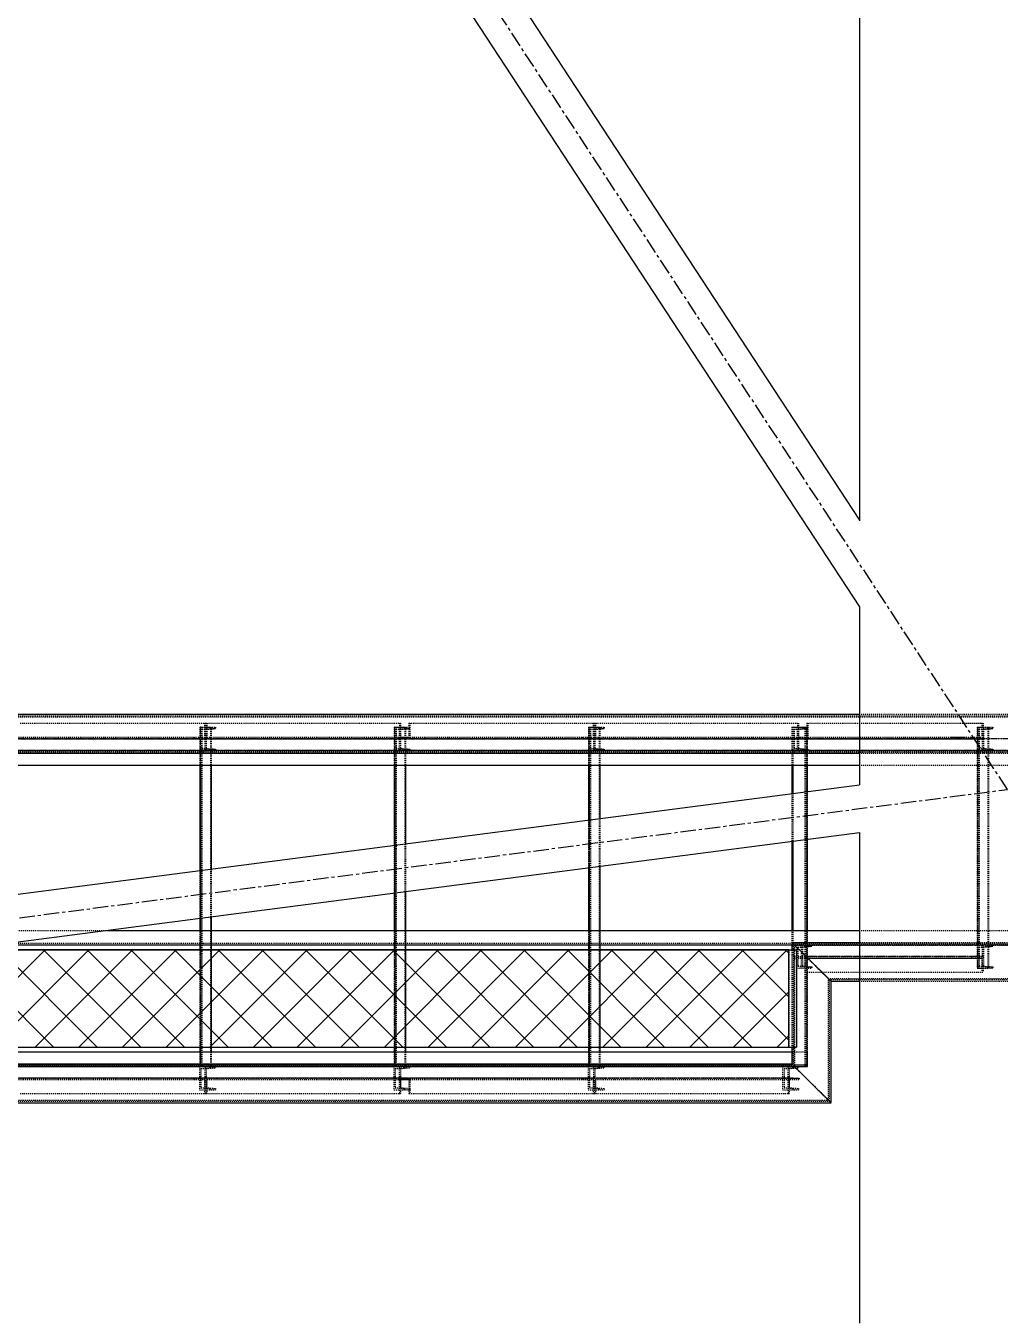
# Model space of a CAD drawing. Header units: millimetres. Extents: x 5143 to 30813, y 232 to 21408.
# Drawn here: x 22395 to 22896, y 3989 to 4653 of the extents above; entities that cross this region are included whole.
import ezdxf

# ---------------------------------------------------------------- set-up
doc = ezdxf.new("R2010")
doc.units = ezdxf.units.MM
doc.header["$LTSCALE"] = 0.25
for name, pattern in [('CENTER', [50.8, 31.75, -6.35, 6.35, -6.35]), ('XKITLINE00', [0]), ('XKITLINE02', [4, 2, -2]), ('XKITLINE03', [6, 3, -1, 1, -1])]:
    doc.linetypes.add(name, pattern=pattern)

msp = doc.modelspace()

# ---------------------------------------------------------------- hatches: boundary and pattern name
h = msp.add_hatch()
h.set_pattern_fill('ANSI37', color=1, scale=5, style=0)
h.set_pattern_definition([(315, (-48965.991, 30534.404), (-11.22532, -11.22532), []), (225, (-48965.991, 30534.404), (-11.22532, 11.22532), [])])
h.paths.add_polyline_path([(21891.71, 4127.77), (21891.71, 4177.77), (22787.51, 4177.77), (22787.51, 4127.77)])

# ---------------------------------------------------------------- linework, layer by layer
at = {"color": 8, "linetype": 'CENTER'}
for p, q in [((22900, 4260.27), (21825, 5900.27)), ((21825, 4120.57), (22900, 4260.27))]:
    msp.add_line(p, q, dxfattribs=at)
at = {"color": 8, "linetype": 'XKITLINE00'}
for p, q in [((22823.8, 5629.8), (22823.8, 4398.37)), ((22398.85, 5047.04), (22823.8, 4398.74)), ((22384.88, 5023.91), (22823.85, 4354.23)), ((22823.8, 4354.3), (22823.8, 4262.55)), ((21848.49, 4135.9), (22823.8, 4262.66)), ((21838.48, 4110.03), (22823.91, 4238.1)), ((22823.8, 4238.09), (22823.8, 3985.69))]:
    msp.add_line(p, q, dxfattribs=at)
at = {"color": 3, "linetype": 'XKITLINE02'}
for p, q in [((21734.92, 4298.11), (22952.56, 4298.11)), ((21735.06, 4297.58), (22952.63, 4297.58)), ((22823.8, 4298.96), (22952.64, 4298.96)), ((22392.09, 4294.26), (22487.57, 4294.26)), ((22484.55, 4292.28), (22490.33, 4292.28)), ((22484.55, 4292.28), (22484.55, 4272.77)), ((22484.83, 4292.28), (22492.63, 4292.28)), ((22484.83, 4292.28), (22484.83, 4280.28)), ((22484.83, 4292.28), (22484.83, 4272.77)), ((22485.28, 4292.28), (22485.28, 4117.78)), ((22485.51, 4292.28), (22485.51, 4117.78)), ((22485.53, 4291.21), (22490.33, 4291.6)), ((22485.53, 4291.21), (22485.53, 4281.34)), ((22485.53, 4291.21), (22487.83, 4291.21)), ((22486.98, 4294.26), (22486.98, 4287.06)), ((22487.13, 4292.28), (22487.13, 4280.28)), ((22487.57, 4294.26), (22487.57, 4286.26)), ((22487.58, 4294.26), (22488.15, 4294.26)), ((22487.58, 4294.26), (22487.58, 4286.26)), ((22487.58, 4294.26), (22587.76, 4294.26)), ((22487.83, 4291.21), (22492.63, 4291.6)), ((22487.83, 4291.21), (22487.83, 4281.34)), ((22488.15, 4294.26), (22488.15, 4287.06)), ((22490.05, 4292.28), (22490.05, 4117.78)), ((22490.07, 4292.28), (22490.07, 4117.78)), ((22490.31, 4292.28), (22490.31, 4117.78)), ((22490.33, 4292.28), (22490.33, 4291.6)), ((22490.33, 4292.28), (22490.33, 4272.77)), ((22490.33, 4291.6), (22492.63, 4291.6)), ((22492.63, 4292.28), (22492.63, 4291.6)), ((22584.53, 4292.28), (22590.31, 4292.28)), ((22584.53, 4292.28), (22584.53, 4272.77)), ((22584.81, 4292.28), (22592.6, 4292.28)), ((22584.81, 4292.28), (22584.81, 4280.28)), ((22584.81, 4292.28), (22584.81, 4272.77)), ((22585.26, 4292.28), (22585.26, 4117.78)), ((22585.48, 4292.28), (22585.48, 4117.78)), ((22585.51, 4291.21), (22590.31, 4291.6)), ((22585.51, 4291.21), (22585.51, 4281.34)), ((22585.51, 4291.21), (22587.81, 4291.21)), ((22587.11, 4292.28), (22587.11, 4280.28)), ((22587.19, 4294.26), (22587.19, 4286.26)), ((22587.76, 4294.26), (22587.76, 4287.06)), ((22587.81, 4291.21), (22592.6, 4291.6)), ((22587.81, 4291.21), (22587.81, 4281.34)), ((22590.03, 4292.28), (22590.03, 4117.78)), ((22590.05, 4292.28), (22590.05, 4117.78)), ((22590.29, 4292.28), (22590.29, 4117.78)), ((22590.31, 4292.28), (22590.31, 4291.6)), ((22590.31, 4292.28), (22590.31, 4272.77)), ((22590.31, 4291.6), (22592.6, 4291.6)), ((22592.04, 4294.26), (22592.04, 4287.06)), ((22592.04, 4294.26), (22592.64, 4294.26)), ((22592.04, 4294.26), (22687.53, 4294.26)), ((22592.6, 4292.28), (22592.6, 4291.6)), ((22592.64, 4294.26), (22592.64, 4286.26)), ((22684.51, 4292.28), (22690.28, 4292.28)), ((22684.51, 4292.28), (22684.51, 4272.77)), ((22684.79, 4292.28), (22684.79, 4272.77)), ((22684.79, 4292.28), (22692.58, 4292.28)), ((22684.79, 4292.28), (22684.79, 4280.28)), ((22685.23, 4292.28), (22685.23, 4117.78)), ((22685.46, 4292.28), (22685.46, 4117.78)), ((22685.49, 4291.21), (22690.28, 4291.6)), ((22685.49, 4291.21), (22685.49, 4281.34)), ((22685.49, 4291.21), (22687.78, 4291.21)), ((22686.94, 4294.26), (22686.94, 4287.06)), ((22687.08, 4292.28), (22687.08, 4280.28)), ((22687.53, 4294.26), (22687.53, 4286.26)), ((22687.54, 4294.26), (22792.45, 4294.26)), ((22687.54, 4294.26), (22687.54, 4286.26)), ((22687.78, 4291.21), (22692.58, 4291.6)), ((22687.78, 4291.21), (22687.78, 4281.34)), ((22688.09, 4294.26), (22688.09, 4287.06)), ((22690.01, 4292.28), (22690.01, 4117.78)), ((22690.02, 4292.28), (22690.02, 4117.78)), ((22690.27, 4292.28), (22690.27, 4117.78)), ((22690.28, 4292.28), (22690.28, 4272.77)), ((22690.28, 4292.28), (22690.28, 4291.6)), ((22690.28, 4291.6), (22692.58, 4291.6)), ((22692.58, 4292.28), (22692.58, 4291.6)), ((22789.09, 4292.28), (22789.09, 4272.77)), ((22789.09, 4292.28), (22797.01, 4292.28)), ((22789.11, 4292.28), (22789.11, 4272.77)), ((22789.49, 4292.28), (22789.49, 4272.77)), ((22789.51, 4292.28), (22797.31, 4292.28)), ((22789.51, 4292.28), (22789.51, 4280.28)), ((22789.51, 4292.28), (22789.51, 4272.77)), ((22790.21, 4291.21), (22795.01, 4291.6)), ((22790.21, 4291.21), (22790.21, 4281.34)), ((22790.21, 4291.21), (22792.51, 4291.21)), ((22791.81, 4292.28), (22791.81, 4280.28)), ((22791.9, 4294.26), (22791.9, 4286.26)), ((22792.45, 4294.26), (22792.45, 4287.06)), ((22792.51, 4291.21), (22797.31, 4291.6)), ((22792.51, 4291.21), (22792.51, 4281.34)), ((22795.01, 4292.28), (22795.01, 4291.6)), ((22795.01, 4291.6), (22797.31, 4291.6)), ((22795.77, 4292.28), (22795.77, 4117.78)), ((22796.13, 4292.28), (22796.13, 4117.78)), ((22796.59, 4292.28), (22796.59, 4117.78)), ((22796.73, 4294.26), (22796.73, 4287.06)), ((22796.73, 4294.26), (22887.49, 4294.26)), ((22797.01, 4292.28), (22797.01, 4272.77)), ((22797.31, 4292.28), (22797.31, 4291.6)), ((22797.34, 4294.26), (22797.34, 4286.26)), ((22877.88, 4294.26), (22886.88, 4294.26)), ((22884.47, 4292.28), (22890.24, 4292.28)), ((22884.47, 4292.28), (22884.47, 4168.28)), ((22884.74, 4292.28), (22892.54, 4292.28)), ((22884.74, 4292.28), (22884.74, 4280.28)), ((22884.74, 4292.28), (22884.74, 4168.28)), ((22885.19, 4292.28), (22885.19, 4168.28)), ((22885.42, 4292.28), (22885.42, 4168.28)), ((22885.44, 4291.21), (22890.24, 4291.6)), ((22885.44, 4291.21), (22885.44, 4281.34)), ((22885.44, 4291.21), (22887.74, 4291.21)), ((22886.88, 4294.26), (22886.88, 4287.06)), ((22887.04, 4292.28), (22887.04, 4280.28)), ((22887.49, 4294.26), (22887.49, 4286.26)), ((22887.74, 4291.21), (22892.54, 4291.6)), ((22887.74, 4291.21), (22887.74, 4281.34)), ((22889.97, 4292.28), (22889.97, 4168.28)), ((22889.98, 4292.28), (22889.98, 4168.28)), ((22890.23, 4292.28), (22890.23, 4168.28)), ((22890.24, 4292.28), (22890.24, 4291.6)), ((22890.24, 4292.28), (22890.24, 4168.28)), ((22890.24, 4291.6), (22892.54, 4291.6)), ((22892.54, 4292.28), (22892.54, 4291.6)), ((22386.75, 4287.06), (22486.98, 4287.06)), ((22386.75, 4286.26), (22487.57, 4286.26)), ((22481.64, 4287.06), (22481.64, 4286.26)), ((22487.58, 4286.26), (22493.26, 4286.26)), ((22487.58, 4286.26), (22592.87, 4286.26)), ((22488.15, 4287.06), (22493.26, 4287.06)), ((22488.15, 4287.06), (22592.87, 4287.06)), ((22493.26, 4287.06), (22493.26, 4286.26)), ((22586.7, 4287.06), (22586.7, 4286.26)), ((22586.7, 4287.06), (22592.04, 4287.06)), ((22586.7, 4287.06), (22686.94, 4287.06)), ((22586.7, 4286.26), (22592.64, 4286.26)), ((22586.7, 4286.26), (22687.53, 4286.26)), ((22592.87, 4287.06), (22592.87, 4286.26)), ((22681.6, 4287.06), (22681.6, 4286.26)), ((22687.54, 4286.26), (22797.44, 4286.26)), ((22688.09, 4287.06), (22797.44, 4287.06)), ((22693.08, 4287.06), (22693.08, 4286.26)), ((22791.28, 4287.06), (22791.28, 4286.26)), ((22791.28, 4287.06), (22877.88, 4287.06)), ((22791.28, 4286.26), (22883.77, 4286.26)), ((22797.44, 4287.06), (22797.44, 4286.26)), ((22870.83, 4287.06), (22886.88, 4287.06)), ((22877.88, 4286.26), (22887.49, 4286.26)), ((22881.42, 4287.06), (22881.42, 4286.26)), ((21734.92, 4279.81), (22952.56, 4279.81)), ((21735, 4280.27), (22952.32, 4280.27)), ((21735.03, 4279.42), (22952.29, 4279.42)), ((21735.06, 4280.34), (22952.63, 4280.34)), ((22484.83, 4280.28), (22492.63, 4280.28)), ((22485.53, 4281.34), (22490.33, 4280.96)), ((22485.53, 4281.34), (22487.83, 4281.34)), ((22487.83, 4281.34), (22492.63, 4280.96)), ((22490.33, 4280.96), (22490.33, 4280.28)), ((22490.33, 4280.96), (22492.63, 4280.96)), ((22492.63, 4280.96), (22492.63, 4280.28)), ((22584.81, 4280.28), (22592.6, 4280.28)), ((22585.51, 4281.34), (22590.31, 4280.96)), ((22585.51, 4281.34), (22587.81, 4281.34)), ((22587.81, 4281.34), (22592.6, 4280.96)), ((22590.31, 4280.96), (22590.31, 4280.28)), ((22590.31, 4280.96), (22592.6, 4280.96)), ((22592.6, 4280.96), (22592.6, 4280.28)), ((22684.79, 4280.28), (22692.58, 4280.28)), ((22685.49, 4281.34), (22690.28, 4280.96)), ((22685.49, 4281.34), (22687.78, 4281.34)), ((22687.78, 4281.34), (22692.58, 4280.96)), ((22690.28, 4280.96), (22690.28, 4280.28)), ((22690.28, 4280.96), (22692.58, 4280.96)), ((22692.58, 4280.96), (22692.58, 4280.28)), ((22789.51, 4280.28), (22797.31, 4280.28)), ((22790.21, 4281.34), (22795.01, 4280.96)), ((22790.21, 4281.34), (22792.51, 4281.34)), ((22792.51, 4281.34), (22797.31, 4280.96)), ((22795.01, 4280.96), (22795.01, 4280.28)), ((22795.01, 4280.96), (22797.31, 4280.96)), ((22797.31, 4280.96), (22797.31, 4280.28)), ((22823.8, 4278.96), (22952.64, 4278.96)), ((22884.74, 4280.28), (22892.54, 4280.28)), ((22885.44, 4281.34), (22890.24, 4280.96)), ((22885.44, 4281.34), (22887.74, 4281.34)), ((22887.74, 4281.34), (22892.54, 4280.96)), ((22890.24, 4280.96), (22890.24, 4280.28)), ((22890.24, 4280.96), (22892.54, 4280.96)), ((22892.54, 4280.96), (22892.54, 4280.28)), ((22823.8, 4272.77), (22952.32, 4272.77)), ((22789.09, 4258.15), (22789.09, 4233.58)), ((22789.11, 4258.15), (22789.11, 4233.58)), ((22789.49, 4258.2), (22789.49, 4233.63)), ((22789.51, 4258.2), (22789.51, 4233.63)), ((22797.01, 4259.17), (22797.01, 4234.61)), ((22684.51, 4244.55), (22684.51, 4219.99)), ((22684.79, 4244.59), (22684.79, 4220.02)), ((22690.28, 4245.3), (22690.28, 4220.74)), ((22584.53, 4231.56), (22584.53, 4206.99)), ((22584.81, 4231.6), (22584.81, 4207.03)), ((22590.31, 4232.31), (22590.31, 4207.74)), ((22484.55, 4218.57), (22484.55, 4194)), ((22484.83, 4218.6), (22484.83, 4194.03)), ((22490.33, 4219.32), (22490.33, 4194.75)), ((22247.62, 4187.77), (22436.66, 4187.77)), ((22484.55, 4187.77), (22484.55, 4180.27)), ((22484.83, 4187.77), (22484.83, 4180.27)), ((22490.33, 4187.77), (22490.33, 4180.27)), ((22584.53, 4187.77), (22584.53, 4180.27)), ((22584.81, 4187.77), (22584.81, 4180.27)), ((22590.31, 4187.77), (22590.31, 4180.27)), ((22684.51, 4187.77), (22684.51, 4180.27)), ((22684.79, 4187.77), (22684.79, 4180.27)), ((22690.28, 4187.77), (22690.28, 4180.27)), ((22789.09, 4187.77), (22789.09, 4117.78)), ((22789.11, 4187.77), (22789.11, 4117.78)), ((22789.49, 4187.77), (22789.49, 4117.78)), ((22789.51, 4187.77), (22789.51, 4117.78)), ((22797.01, 4187.77), (22797.01, 4117.78)), ((22823.8, 4187.77), (22951.92, 4187.77)), ((22823.8, 4187.77), (22952.32, 4187.77)), ((21735.02, 4181.12), (22781.44, 4181.12)), ((22170.68, 4177.77), (22789.06, 4177.77)), ((22484.55, 4177.77), (22484.55, 4127.77)), ((22484.83, 4177.77), (22484.83, 4127.77)), ((22490.33, 4177.77), (22490.33, 4127.77)), ((22584.53, 4177.77), (22584.53, 4127.77)), ((22584.81, 4177.77), (22584.81, 4127.77)), ((22590.31, 4177.77), (22590.31, 4127.77)), ((22684.51, 4177.77), (22684.51, 4127.77)), ((22684.79, 4177.77), (22684.79, 4127.77)), ((22690.28, 4177.77), (22690.28, 4127.77)), ((22778.75, 4180.27), (22952.32, 4180.27)), ((22778.93, 4181.12), (22952.29, 4181.12)), ((22787.51, 4177.77), (22787.51, 4127.77)), ((22789.06, 4181.58), (22796.41, 4174.3)), ((22789.06, 4181.43), (22789.77, 4180.73)), ((22789.06, 4181.42), (22789.91, 4180.58)), ((22789.06, 4177.77), (22789.06, 4127.77)), ((22789.07, 4181.58), (22952.64, 4181.58)), ((22789.77, 4180.73), (22952.56, 4180.73)), ((22789.77, 4180.73), (22790.44, 4180.2)), ((22789.91, 4180.58), (22789.91, 4118.08)), ((22789.91, 4180.58), (22790.45, 4180.19)), ((22790.44, 4180.2), (22952.63, 4180.2)), ((22790.44, 4180.2), (22807.81, 4162.96)), ((22790.45, 4180.19), (22790.45, 4117.69)), ((22790.45, 4180.19), (22807.68, 4163.09)), ((22791.51, 4180.27), (22799.31, 4180.27)), ((22791.51, 4180.27), (22791.51, 4168.27)), ((22792.21, 4179.21), (22797.01, 4179.59)), ((22792.21, 4179.21), (22792.21, 4169.34)), ((22792.21, 4179.21), (22794.51, 4179.21)), ((22793.81, 4180.27), (22793.81, 4168.27)), ((22794.51, 4179.21), (22799.31, 4179.59)), ((22794.51, 4179.21), (22794.51, 4169.34)), ((22797.01, 4180.27), (22797.01, 4179.59)), ((22797.01, 4179.59), (22799.31, 4179.59)), ((22799.31, 4180.27), (22799.31, 4179.59)), ((22884.74, 4180.28), (22892.54, 4180.28)), ((22884.74, 4180.28), (22884.74, 4168.28)), ((22885.44, 4179.21), (22890.24, 4179.6)), ((22885.44, 4179.21), (22885.44, 4169.34)), ((22885.44, 4179.21), (22887.74, 4179.21)), ((22887.04, 4180.28), (22887.04, 4168.28)), ((22887.74, 4179.21), (22892.54, 4179.6)), ((22887.74, 4179.21), (22887.74, 4169.34)), ((22890.24, 4180.28), (22890.24, 4179.6)), ((22890.24, 4179.6), (22892.54, 4179.6)), ((22892.54, 4180.28), (22892.54, 4179.6)), ((22790.38, 4174.28), (22881.45, 4174.29)), ((22790.38, 4174.28), (22796.42, 4174.28)), ((22790.38, 4174.28), (22790.38, 4173.48)), ((22790.38, 4173.48), (22881.45, 4173.49)), ((22790.38, 4173.48), (22795.82, 4173.48)), ((22795.82, 4173.48), (22886.88, 4173.49)), ((22795.82, 4173.48), (22795.82, 4166.28)), ((22796.41, 4174.3), (22809.06, 4161.73)), ((22796.42, 4174.28), (22887.49, 4174.29)), ((22796.42, 4174.28), (22796.42, 4166.28)), ((22881.45, 4174.29), (22887.49, 4174.29)), ((22881.45, 4174.29), (22881.45, 4173.49)), ((22881.45, 4173.49), (22886.88, 4173.49)), ((22886.88, 4173.49), (22886.88, 4166.29)), ((22887.49, 4174.29), (22887.49, 4166.29)), ((22791.51, 4168.27), (22799.31, 4168.27)), ((22792.21, 4169.34), (22797.01, 4168.95)), ((22792.21, 4169.34), (22794.51, 4169.34)), ((22794.51, 4169.34), (22799.31, 4168.95)), ((22795.82, 4166.28), (22887.49, 4166.29)), ((22797.01, 4168.95), (22797.01, 4168.27)), ((22797.01, 4168.95), (22799.31, 4168.95)), ((22799.31, 4168.95), (22799.31, 4168.27)), ((22884.47, 4168.28), (22890.24, 4168.28)), ((22884.74, 4168.28), (22892.54, 4168.28)), ((22885.44, 4169.34), (22890.24, 4168.96)), ((22885.44, 4169.34), (22887.74, 4169.34)), ((22886.88, 4166.29), (22887.49, 4166.29)), ((22887.74, 4169.34), (22892.54, 4168.96)), ((22890.24, 4168.96), (22890.24, 4168.28)), ((22890.24, 4168.96), (22892.54, 4168.96)), ((22892.54, 4168.96), (22892.54, 4168.28)), ((22807.68, 4163.09), (22807.68, 4100.59)), ((22807.68, 4163.09), (22808.21, 4162.42)), ((22807.81, 4162.96), (22952.63, 4162.96)), ((22807.81, 4162.96), (22808.2, 4162.43)), ((22808.2, 4162.43), (22952.56, 4162.43)), ((22808.2, 4162.43), (22809.06, 4161.58)), ((22808.21, 4162.42), (22808.21, 4099.92)), ((22808.21, 4162.42), (22809.06, 4161.58)), ((22809.06, 4161.74), (22809.06, 4099.08)), ((22809.06, 4161.58), (22809.06, 4161.58)), ((22823.8, 4161.58), (22952.64, 4161.58)), ((21887.71, 4127.77), (22789.06, 4127.77)), ((22484.55, 4125.28), (22484.55, 4117.78)), ((22484.83, 4125.28), (22486.29, 4125.28)), ((22490.33, 4125.28), (22490.33, 4117.78)), ((22584.53, 4125.28), (22584.53, 4117.78)), ((22584.81, 4125.28), (22586.34, 4125.28)), ((22590.31, 4125.28), (22590.31, 4117.78)), ((22684.51, 4125.28), (22684.51, 4117.78)), ((22684.79, 4125.28), (22686.38, 4125.28)), ((22690.28, 4125.28), (22690.28, 4117.78)), ((22789.06, 4125.28), (22797.01, 4125.28)), ((22796.59, 4125.28), (22796.59, 4117.78)), ((22796.61, 4125.28), (22796.62, 4118.63)), ((22796.99, 4125.28), (22796.98, 4118.63)), ((22796.99, 4125.28), (22797.01, 4125.28)), ((22797.01, 4125.28), (22797.01, 4117.78)), ((21877.82, 4118.62), (22796.98, 4118.63)), ((21878.21, 4118.62), (22796.62, 4118.63)), ((21889.51, 4118.23), (22789.77, 4118.23)), ((22484.83, 4119.08), (22484.83, 4117.78)), ((22584.81, 4119.08), (22584.81, 4117.78)), ((22684.79, 4119.08), (22684.79, 4117.78)), ((22788.91, 4119.08), (22789.77, 4118.23)), ((22789.06, 4119.08), (22789.06, 4118.92)), ((22789.06, 4119.08), (22796.41, 4111.79)), ((22789.06, 4118.92), (22789.91, 4118.08)), ((22789.77, 4118.23), (22790.44, 4117.7)), ((22789.91, 4118.08), (22790.45, 4117.69)), ((21878.21, 4117.77), (22797.01, 4117.78)), ((21889.11, 4117.7), (22790.44, 4117.7)), ((22386.75, 4111.79), (22484.92, 4111.79)), ((22481.65, 4111.79), (22487.58, 4111.79)), ((22481.65, 4111.79), (22481.65, 4110.99)), ((22484.41, 4117.78), (22492.63, 4117.78)), ((22484.41, 4117.78), (22484.41, 4105.78)), ((22484.55, 4117.78), (22490.33, 4117.78)), ((22485.11, 4116.71), (22489.91, 4117.1)), ((22485.11, 4116.71), (22485.11, 4106.84)), ((22485.11, 4116.71), (22487.83, 4116.71)), ((22487.13, 4117.78), (22487.13, 4105.78)), ((22487.58, 4111.79), (22487.58, 4103.79)), ((22487.58, 4111.79), (22592.87, 4111.79)), ((22487.58, 4111.79), (22487.58, 4103.79)), ((22487.83, 4116.71), (22492.63, 4117.1)), ((22487.83, 4116.71), (22487.83, 4106.84)), ((22489.91, 4117.78), (22489.91, 4117.1)), ((22489.91, 4117.1), (22492.63, 4117.1)), ((22492.63, 4117.78), (22492.63, 4117.1)), ((22493.26, 4111.79), (22493.26, 4110.99)), ((22584.39, 4117.78), (22592.6, 4117.78)), ((22584.39, 4117.78), (22584.39, 4105.78)), ((22584.53, 4117.78), (22590.31, 4117.78)), ((22585.09, 4116.71), (22589.89, 4117.1)), ((22585.09, 4116.71), (22585.09, 4106.84)), ((22585.09, 4116.71), (22587.81, 4116.71)), ((22586.71, 4111.79), (22684.88, 4111.79)), ((22586.71, 4111.79), (22586.71, 4110.99)), ((22587.11, 4117.78), (22587.11, 4105.78)), ((22587.19, 4111.79), (22592.87, 4111.79)), ((22587.19, 4111.79), (22587.19, 4103.79)), ((22587.81, 4116.71), (22592.6, 4117.1)), ((22587.81, 4116.71), (22587.81, 4106.84)), ((22589.89, 4117.78), (22589.89, 4117.1)), ((22589.89, 4117.1), (22592.6, 4117.1)), ((22592.6, 4117.78), (22592.6, 4117.1)), ((22592.64, 4111.79), (22592.64, 4103.79)), ((22592.87, 4111.79), (22592.87, 4110.99)), ((22681.6, 4111.79), (22687.53, 4111.79)), ((22681.6, 4111.79), (22681.6, 4110.99)), ((22684.37, 4117.78), (22692.58, 4117.78)), ((22684.37, 4117.78), (22684.37, 4105.78)), ((22684.51, 4117.78), (22690.28, 4117.78)), ((22685.07, 4116.71), (22689.86, 4117.1)), ((22685.07, 4116.71), (22685.07, 4106.84)), ((22685.07, 4116.71), (22687.78, 4116.71)), ((22687.08, 4117.78), (22687.08, 4105.78)), ((22687.53, 4111.79), (22687.53, 4103.79)), ((22687.54, 4111.79), (22792.82, 4111.79)), ((22687.54, 4111.79), (22687.54, 4103.79)), ((22687.78, 4116.71), (22692.58, 4117.1)), ((22687.78, 4116.71), (22687.78, 4106.84)), ((22689.86, 4117.78), (22689.86, 4117.1)), ((22689.86, 4117.1), (22692.58, 4117.1)), ((22692.58, 4117.78), (22692.58, 4117.1)), ((22693.21, 4111.79), (22693.21, 4110.99)), ((22784.34, 4117.78), (22790.33, 4117.78)), ((22784.34, 4117.78), (22784.34, 4105.78)), ((22785.04, 4116.71), (22789.84, 4117.1)), ((22785.04, 4116.71), (22785.04, 4106.84)), ((22785.04, 4116.71), (22787.76, 4116.71)), ((22787.06, 4117.78), (22787.06, 4105.78)), ((22787.14, 4111.79), (22792.82, 4111.79)), ((22787.14, 4111.79), (22787.14, 4103.79)), ((22787.76, 4116.71), (22792.56, 4117.1)), ((22787.76, 4116.71), (22787.76, 4106.84)), ((22789.09, 4117.78), (22797.01, 4117.78)), ((22789.84, 4117.78), (22789.84, 4117.1)), ((22789.84, 4117.1), (22792.56, 4117.1)), ((22789.86, 4117.78), (22792.56, 4117.78)), ((22790.44, 4117.7), (22807.81, 4100.46)), ((22790.45, 4117.69), (22807.68, 4100.59)), ((22792.56, 4117.78), (22792.56, 4117.1)), ((22792.82, 4111.79), (22792.82, 4110.99)), ((22796.41, 4111.79), (22809.06, 4099.23)), ((22386.75, 4110.99), (22486.98, 4110.99)), ((22481.65, 4110.99), (22486.98, 4110.99)), ((22484.41, 4105.78), (22492.63, 4105.78)), ((22485.11, 4106.84), (22489.91, 4106.46)), ((22485.11, 4106.84), (22487.83, 4106.84)), ((22486.98, 4110.99), (22486.98, 4103.79)), ((22487.83, 4106.84), (22492.63, 4106.46)), ((22488.15, 4110.99), (22592.87, 4110.99)), ((22488.15, 4110.99), (22488.15, 4103.79)), ((22489.91, 4106.46), (22489.91, 4105.78)), ((22489.91, 4106.46), (22492.63, 4106.46)), ((22492.63, 4106.46), (22492.63, 4105.78)), ((22584.39, 4105.78), (22592.6, 4105.78)), ((22585.09, 4106.84), (22589.89, 4106.46)), ((22585.09, 4106.84), (22587.81, 4106.84)), ((22586.71, 4110.99), (22686.94, 4110.99)), ((22587.76, 4110.99), (22592.87, 4110.99)), ((22587.76, 4110.99), (22587.76, 4103.79)), ((22587.81, 4106.84), (22592.6, 4106.46)), ((22589.89, 4106.46), (22589.89, 4105.78)), ((22589.89, 4106.46), (22592.6, 4106.46)), ((22592.04, 4110.99), (22592.04, 4103.79)), ((22592.6, 4106.46), (22592.6, 4105.78)), ((22681.6, 4110.99), (22686.94, 4110.99)), ((22684.37, 4105.78), (22692.58, 4105.78)), ((22685.07, 4106.84), (22689.86, 4106.46)), ((22685.07, 4106.84), (22687.78, 4106.84)), ((22686.94, 4110.99), (22686.94, 4103.79)), ((22687.78, 4106.84), (22692.58, 4106.46)), ((22688.1, 4110.99), (22792.82, 4110.99)), ((22688.1, 4110.99), (22688.1, 4103.79)), ((22689.86, 4106.46), (22689.86, 4105.78)), ((22689.86, 4106.46), (22692.58, 4106.46)), ((22692.58, 4106.46), (22692.58, 4105.78)), ((22784.34, 4105.78), (22792.56, 4105.78)), ((22785.04, 4106.84), (22789.84, 4106.46)), ((22785.04, 4106.84), (22787.76, 4106.84)), ((22787.71, 4110.99), (22787.71, 4103.79)), ((22787.76, 4106.84), (22792.56, 4106.46)), ((22789.84, 4106.46), (22789.84, 4105.78)), ((22789.84, 4106.46), (22792.56, 4106.46)), ((22792.56, 4106.46), (22792.56, 4105.78)), ((21871.07, 4099.93), (22808.2, 4099.93)), ((21871.75, 4100.46), (22807.81, 4100.46)), ((22392.09, 4103.79), (22487.58, 4103.79)), ((22486.98, 4103.79), (22487.58, 4103.79)), ((22487.58, 4103.79), (22587.76, 4103.79)), ((22587.19, 4103.79), (22587.76, 4103.79)), ((22592.04, 4103.79), (22687.53, 4103.79)), ((22686.94, 4103.79), (22687.53, 4103.79)), ((22687.54, 4103.79), (22787.71, 4103.79)), ((22787.14, 4103.79), (22787.71, 4103.79)), ((22807.68, 4100.59), (22808.21, 4099.92)), ((22807.81, 4100.46), (22808.2, 4099.93)), ((22808.2, 4099.93), (22809.06, 4099.08)), ((22808.21, 4099.92), (22809.06, 4099.08))]:
    msp.add_line(p, q, dxfattribs=at)
at = {"color": 7, "linetype": 'XKITLINE00'}
for p, q in [((21946.98, 4298.96), (22823.8, 4298.96)), ((21934.9, 4278.96), (22823.8, 4278.96)), ((21931.17, 4272.77), (22823.8, 4272.77)), ((22484.55, 4272.77), (22484.55, 4218.57)), ((22484.83, 4272.77), (22484.83, 4218.6)), ((22490.33, 4272.77), (22490.33, 4219.32)), ((22584.53, 4272.77), (22584.53, 4231.56)), ((22584.81, 4272.77), (22584.81, 4231.6)), ((22590.31, 4272.77), (22590.31, 4232.31)), ((22684.51, 4272.77), (22684.51, 4244.55)), ((22684.79, 4272.77), (22684.79, 4244.59)), ((22690.28, 4272.77), (22690.28, 4245.3)), ((22789.09, 4272.77), (22789.09, 4258.15)), ((22789.11, 4272.77), (22789.11, 4258.15)), ((22789.49, 4272.77), (22789.49, 4258.2)), ((22789.51, 4272.77), (22789.51, 4258.2)), ((22797.01, 4272.77), (22797.01, 4259.17)), ((22789.09, 4233.58), (22789.09, 4187.77)), ((22789.11, 4233.58), (22789.11, 4187.77)), ((22789.49, 4233.63), (22789.49, 4187.77)), ((22789.51, 4233.63), (22789.51, 4187.77)), ((22797.01, 4234.61), (22797.01, 4187.77)), ((22684.51, 4219.99), (22684.51, 4187.77)), ((22684.79, 4220.02), (22684.79, 4187.77)), ((22690.28, 4220.74), (22690.28, 4187.77)), ((22584.53, 4206.99), (22584.53, 4187.77)), ((22584.81, 4207.03), (22584.81, 4187.77)), ((22590.31, 4207.74), (22590.31, 4187.77)), ((22484.55, 4194), (22484.55, 4187.77)), ((22484.83, 4194.03), (22484.83, 4187.77)), ((22490.33, 4194.75), (22490.33, 4187.77)), ((22436.66, 4187.77), (22823.8, 4187.77)), ((22359.72, 4177.77), (22791.51, 4177.77)), ((22378.95, 4180.27), (22789.06, 4180.27)), ((22484.55, 4180.27), (22484.55, 4177.77)), ((22484.83, 4180.27), (22484.83, 4177.77)), ((22490.33, 4180.27), (22490.33, 4177.77)), ((22584.53, 4180.27), (22584.53, 4177.77)), ((22584.81, 4180.27), (22584.81, 4177.77)), ((22590.31, 4180.27), (22590.31, 4177.77)), ((22684.51, 4180.27), (22684.51, 4177.77)), ((22684.79, 4180.27), (22684.79, 4177.77)), ((22690.28, 4180.27), (22690.28, 4177.77)), ((22788.91, 4181.58), (22823.8, 4181.58)), ((22788.91, 4181.58), (22789.06, 4181.43)), ((22789.06, 4181.58), (22789.06, 4177.77)), ((22789.07, 4181.58), (22796.41, 4174.3)), ((22791.51, 4177.77), (22791.51, 4127.77)), ((22796.41, 4174.3), (22809.06, 4161.74)), ((22809.06, 4161.74), (22809.06, 4099.24)), ((22809.06, 4161.73), (22809.22, 4161.58)), ((22809.06, 4161.58), (22823.8, 4161.58)), ((21974.99, 4127.77), (22791.51, 4127.77)), ((21974.99, 4127.77), (22791.51, 4127.77)), ((22386.25, 4125.28), (22484.83, 4125.28)), ((22484.55, 4127.77), (22484.55, 4125.28)), ((22484.83, 4127.77), (22484.83, 4119.08)), ((22486.29, 4125.28), (22584.81, 4125.28)), ((22490.33, 4127.77), (22490.33, 4125.28)), ((22584.53, 4127.77), (22584.53, 4125.28)), ((22584.81, 4127.77), (22584.81, 4119.08)), ((22586.34, 4125.28), (22684.79, 4125.28)), ((22590.31, 4127.77), (22590.31, 4125.28)), ((22684.51, 4127.77), (22684.51, 4125.28)), ((22684.79, 4127.77), (22684.79, 4119.08)), ((22686.38, 4125.28), (22789.06, 4125.28)), ((22690.28, 4127.77), (22690.28, 4125.28)), ((22789.06, 4127.77), (22789.06, 4119.08)), ((21908.09, 4119.08), (22789.07, 4119.08)), ((22789.07, 4119.08), (22796.41, 4111.79)), ((22796.41, 4111.79), (22809.06, 4099.24)), ((21870.21, 4099.08), (22809.22, 4099.08)), ((22809.06, 4099.24), (22809.06, 4099.23)), ((22809.06, 4099.23), (22809.22, 4099.08))]:
    msp.add_line(p, q, dxfattribs=at)
at = {"color": 1, "linetype": 'XKITLINE03'}
for p, q in [((22484.83, 4117.78), (22484.83, 4292.28)), ((22584.81, 4117.78), (22584.81, 4292.28)), ((22684.79, 4117.78), (22684.79, 4292.28)), ((22797.01, 4117.78), (22797.01, 4292.28)), ((22884.74, 4168.28), (22884.74, 4292.28)), ((22958.6, 4286.26), (21734.99, 4286.26)), ((22392.68, 4286.26), (22487.57, 4286.26)), ((22487.58, 4286.26), (22587.19, 4286.26)), ((22592.64, 4286.26), (22687.53, 4286.26)), ((22687.54, 4286.26), (22791.9, 4286.26)), ((22797.34, 4286.26), (22887.49, 4286.26)), ((22951.9, 4280.27), (21735, 4280.27)), ((22484.83, 4280.28), (22487.13, 4280.28)), ((22584.81, 4280.28), (22587.11, 4280.28)), ((22684.79, 4280.28), (22687.08, 4280.28)), ((22789.51, 4280.28), (22791.81, 4280.28)), ((22884.74, 4280.28), (22887.04, 4280.28)), ((21735, 4180.27), (22951.9, 4180.27)), ((22791.51, 4180.27), (22793.81, 4180.27)), ((22884.74, 4180.28), (22887.04, 4180.28)), ((22887.49, 4174.29), (22796.42, 4174.28)), ((21878.21, 4117.77), (22797.01, 4117.78)), ((22789.62, 4111.78), (21889.81, 4111.78)), ((22487.58, 4111.79), (22392.68, 4111.79)), ((22484.41, 4117.78), (22487.13, 4117.78)), ((22587.19, 4111.79), (22487.58, 4111.79)), ((22584.39, 4117.78), (22587.11, 4117.78)), ((22687.53, 4111.79), (22592.64, 4111.79)), ((22684.37, 4117.78), (22687.08, 4117.78)), ((22787.14, 4111.79), (22687.54, 4111.79)), ((22784.34, 4117.78), (22787.06, 4117.78))]:
    msp.add_line(p, q, dxfattribs=at)
at = {"color": 1}
msp.add_lwpolyline([(21891.71, 4127.77), (22787.51, 4127.77), (22787.51, 4177.77), (21891.71, 4177.77)], close=True, dxfattribs=at)
at = {"color": 1, "linetype": 'XKITLINE00'}
for centre in [(22484.83, 4292.28), (22584.81, 4292.28), (22684.79, 4292.28), (22797.01, 4292.28), (22884.74, 4292.28), (22487.57, 4286.26), (22487.58, 4286.26), (22587.19, 4286.26), (22592.64, 4286.26), (22687.53, 4286.26), (22687.54, 4286.26), (22791.9, 4286.26), (22797.34, 4286.26), (22887.49, 4286.26), (22484.83, 4280.28), (22487.13, 4280.28), (22584.81, 4280.28), (22587.11, 4280.28), (22684.79, 4280.28), (22687.08, 4280.28), (22789.51, 4280.28), (22791.81, 4280.28), (22884.74, 4280.28), (22887.04, 4280.28), (22791.51, 4180.27), (22793.81, 4180.27), (22884.74, 4180.28), (22887.04, 4180.28), (22796.42, 4174.28), (22887.49, 4174.29), (22884.74, 4168.28), (22484.41, 4117.78), (22484.83, 4117.78), (22487.13, 4117.78), (22584.39, 4117.78), (22584.81, 4117.78), (22587.11, 4117.78), (22684.37, 4117.78), (22684.79, 4117.78), (22687.08, 4117.78), (22784.34, 4117.78), (22787.06, 4117.78), (22797.01, 4117.78), (22797.01, 4117.78), (22487.58, 4111.79), (22487.58, 4111.79), (22587.19, 4111.79), (22592.64, 4111.79), (22687.53, 4111.79), (22687.54, 4111.79), (22787.14, 4111.79), (22789.62, 4111.78)]:
    msp.add_circle(centre, 0.05, dxfattribs=at)

doc.saveas('drawing.dxf')
